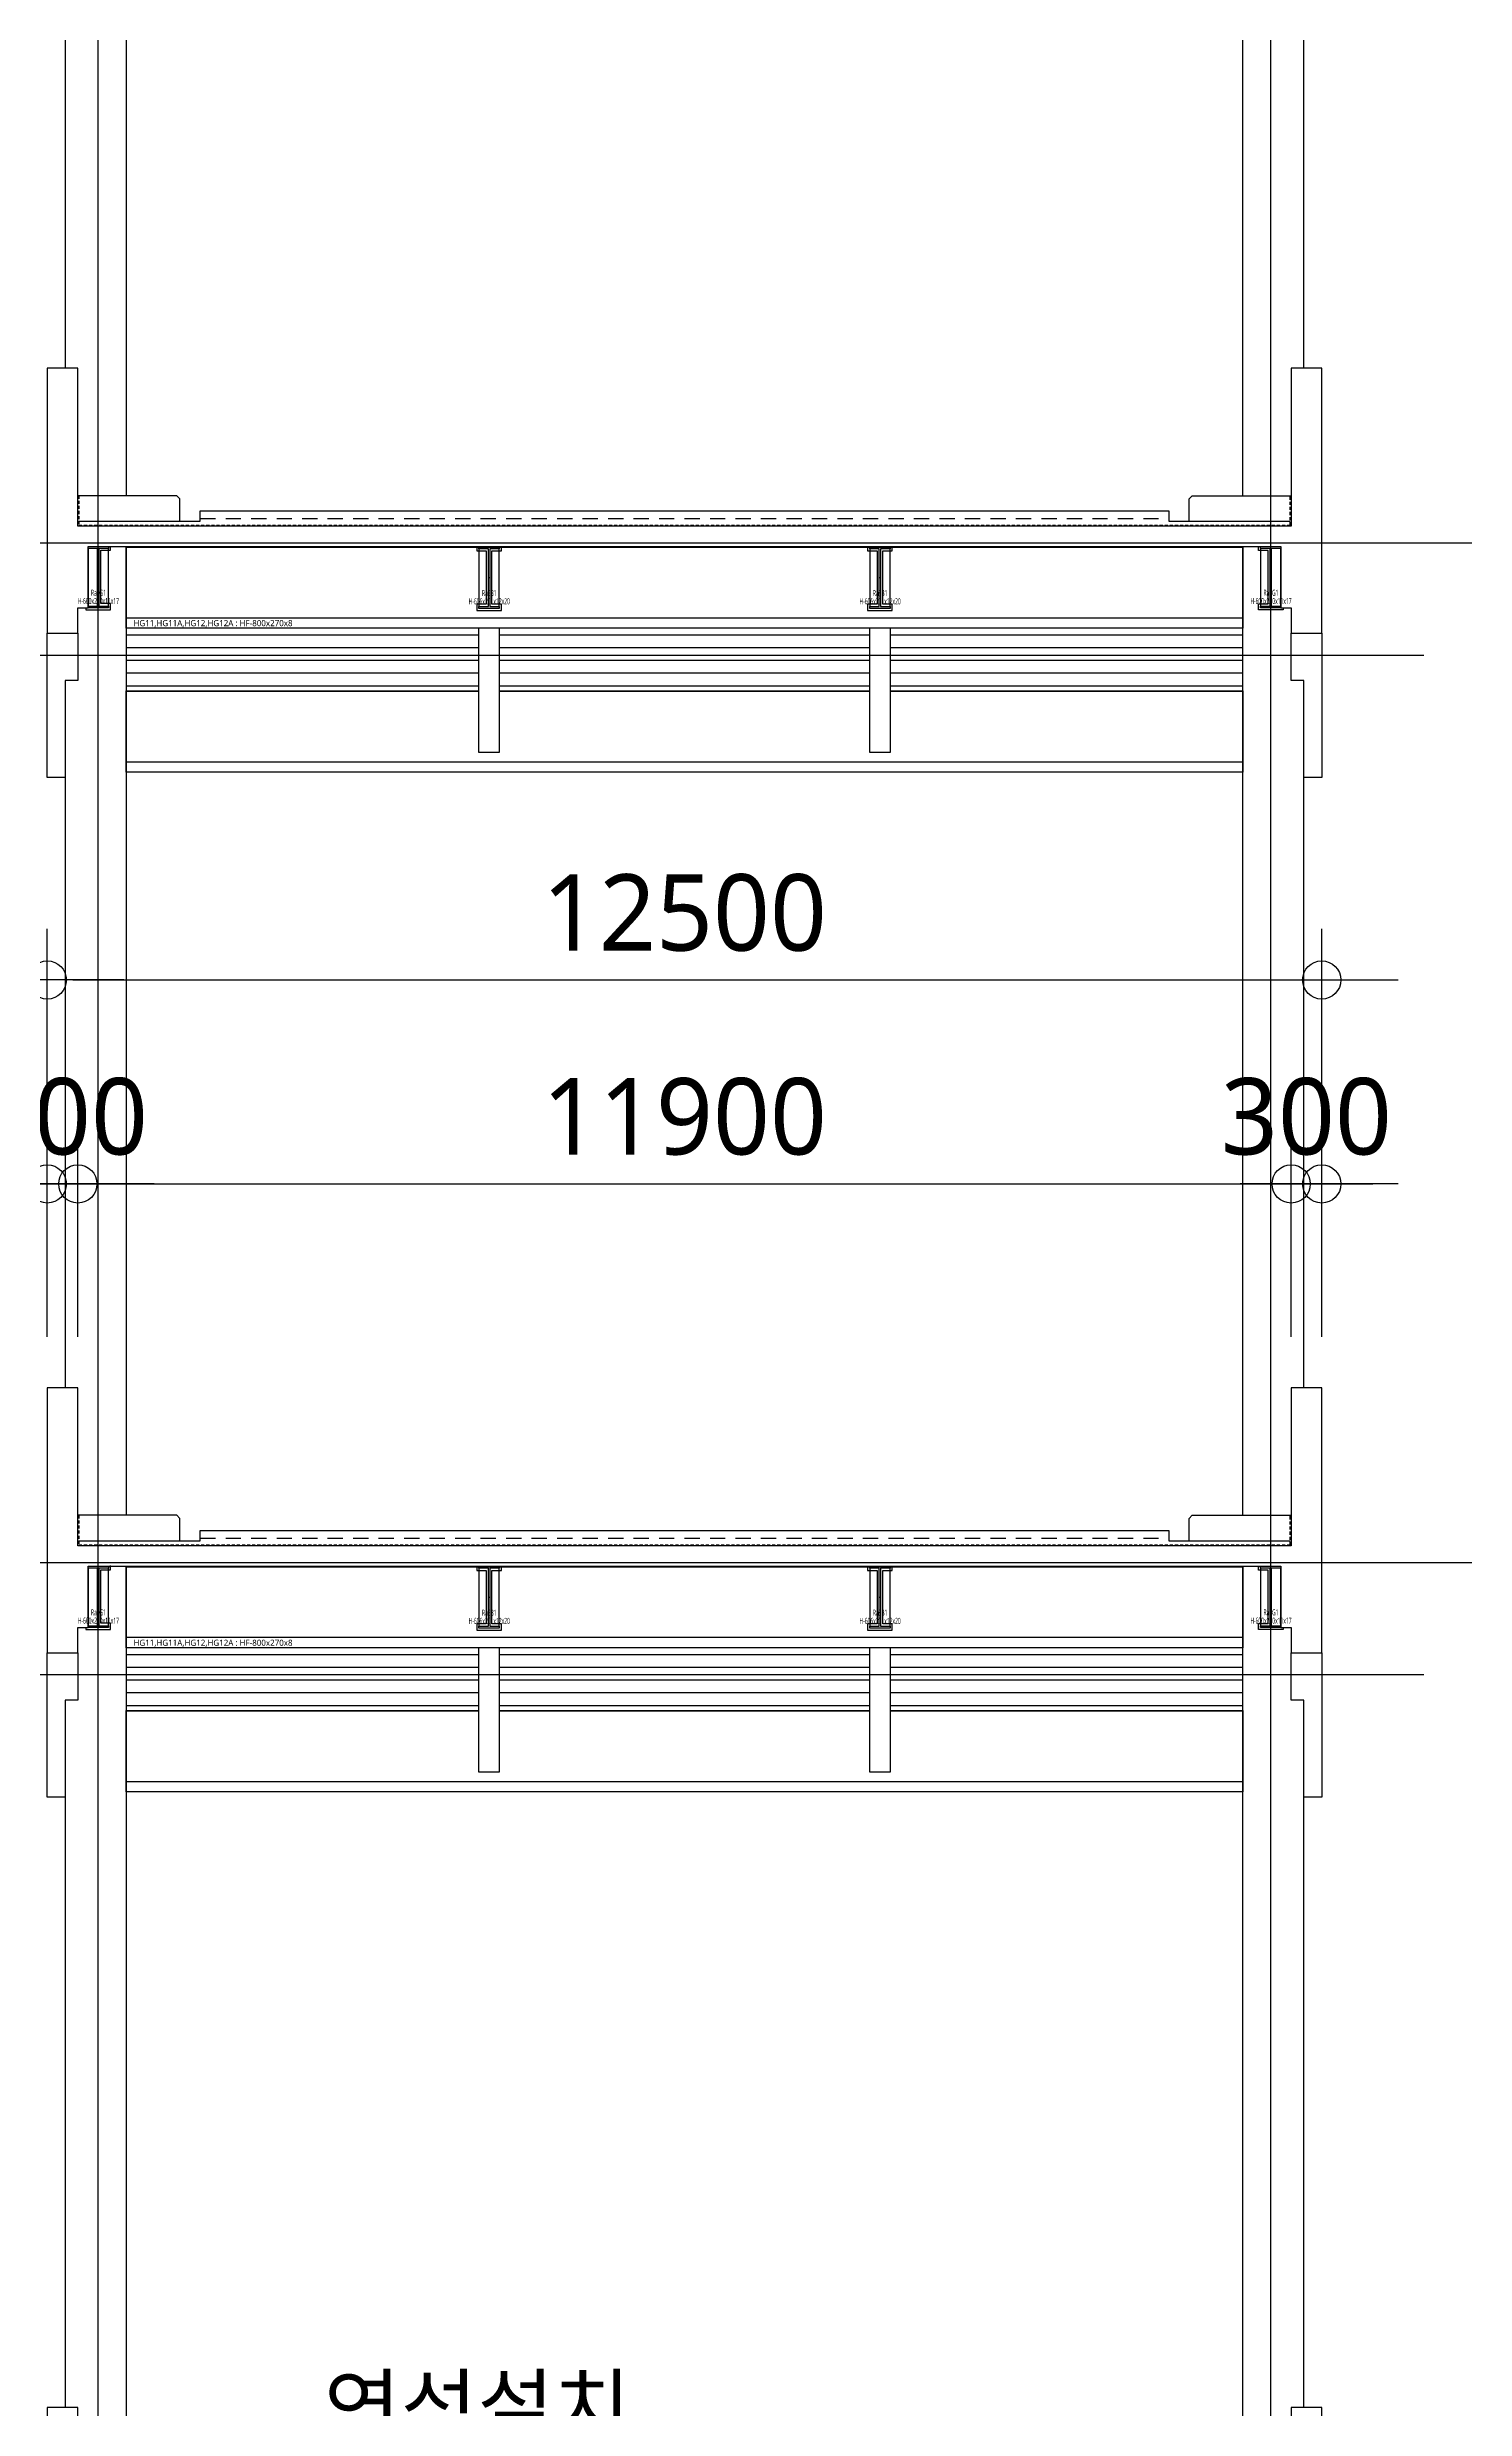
# Model space of a CAD drawing. Header units: millimetres. Extents: x 367092 to 767578, y 396038 to 811791.
# Drawn here: x 623842 to 637744, y 471825 to 494986 of the extents above; entities that cross this region are included whole.
import ezdxf
from ezdxf.enums import TextEntityAlignment as Align

# ---------------------------------------------------------------- set-up
doc = ezdxf.new("R2010")
doc.units = ezdxf.units.MM
doc.header["$LTSCALE"] = 100
doc.header["$MEASUREMENT"] = 0
doc.header["$PDSIZE"] = -10
doc.linetypes.add('HID', pattern=[2.5, 1.5, -1])
doc.layers.get('0').update_dxf_attribs({"linetype": 'CONTINUOUS'})
doc.layers.get('Defpoints').update_dxf_attribs({"color": 171, "linetype": 'CONTINUOUS'})
for name, color, linetype in [('02-COL', 2, 'CONTINUOUS'), ('cen', 14, 'CONTINUOUS'), ('CON', 2, 'CONTINUOUS'), ('ELE-6', 8, 'CONTINUOUS'), ('ELE-6 (251)', 251, 'CONTINUOUS'), ('ELE6', 8, 'CONTINUOUS'), ('FIN', 8, 'CONTINUOUS'), ('FIN(내화피복)', 8, 'CONTINUOUS'), ('HAT-252', 252, 'CONTINUOUS'), ('HF', 3, 'CONTINUOUS'), ('NDIM', 7, 'CONTINUOUS'), ('STEEL', 5, 'CONTINUOUS'), ('STL', 3, 'CONTINUOUS'), ('TEXT(MIN)', 7, 'CONTINUOUS'), ('wire-meshes', 1, 'CONTINUOUS')]:
    doc.layers.add(name, color=color, linetype=linetype)
doc.styles.add('CGS', font='cgse', dxfattribs={"bigfont": 'cgs'})
doc.styles.add('TE', font='malgun_0.ttf')
doc.styles.add('나눔바른고딕', font='NanumBarunGothic.ttf')
doc.dimstyles.new('NDIM 1200', dxfattribs={"dimscale": 500, "dimtxt": 3, "dimasz": 1, "dimexe": 2, "dimexo": 2, "dimgap": 1, "dimtad": 1, "dimdec": 0, "dimdsep": 46, "dimtxsty": 'CGS', "dimblk": 'DOT0', "dimcen": 1, "dimdle": 8, "dimclrd": 2, "dimclre": 2, "dimclrt": 2, "dimadec": 0, "dimazin": 0, "dimtfac": 1, "dimtdec": 0, "dimtix": 1, "dimtmove": 2, "dimatfit": 3, "dimldrblk": 'DOT0', "dimfxl": 1, "dimtolj": 1, "dimtzin": 0, "dimlwd": -1, "dimlwe": -1, "dimarcsym": 0})

# ---------------------------------------------------------------- blocks, each defined once
blk = doc.blocks.new('*U198')
at = {"layer": 'Defpoints'}
for p, q in [((-100.5, 283), (-100.5, -283)), ((100.5, -283), (100.5, 283)), ((-6, 0), (6, 0))]:
    blk.add_line(p, q, dxfattribs=at)
at = {"layer": 'STEEL', "color": 0, "linetype": 'ByBlock', "ltscale": 0.5}
for p, q in [((-6, 283), (-100.5, 283)), ((-6, -283), (-6, 283)), ((100.5, 283), (6, 283)), ((6, 283), (6, -283)), ((-100.5, -283), (-6, -283)), ((6, -283), (100.5, -283))]:
    blk.add_line(p, q, dxfattribs=at)
for points in [[(-100.5, 283), (-100.5, 303), (100.5, 303), (100.5, 283)], [(100.5, -283), (100.5, -303), (-100.5, -303), (-100.5, -283)]]:
    blk.add_lwpolyline(points, dxfattribs=at)
blk = doc.blocks.new('RaSB1')
at = {"layer": 'STL'}
blk.add_blockref('*U198', (0, -303), dxfattribs=at)
at = {"layer": 'Defpoints', "style": 'TE', "width": 0.5}
for s, p in [('RaSB1', (2, -455)), ('H-606x201x12x20', (2, -536))]:
    blk.add_text(s, height=60, dxfattribs=at).set_placement(p, align=Align.MIDDLE_CENTER)
blk = doc.blocks.new('*U195')
at = {"layer": 'Defpoints'}
for p, q in [((-100, 283), (-100, -283)), ((100, -283), (100, 283)), ((-5.5, 0), (5.5, 0))]:
    blk.add_line(p, q, dxfattribs=at)
at = {"layer": 'STEEL', "color": 0, "linetype": 'ByBlock', "ltscale": 0.5}
for p, q in [((-5.5, 283), (-100, 283)), ((-5.5, -283), (-5.5, 283)), ((100, 283), (5.5, 283)), ((5.5, 283), (5.5, -283)), ((-100, -283), (-5.5, -283)), ((5.5, -283), (100, -283))]:
    blk.add_line(p, q, dxfattribs=at)
for points in [[(-100, 283), (-100, 300), (100, 300), (100, 283)], [(100, -283), (100, -300), (-100, -300), (-100, -283)]]:
    blk.add_lwpolyline(points, dxfattribs=at)
blk = doc.blocks.new('RaSG1')
at = {"layer": 'HF'}
blk.add_blockref('*U195', (0, -300), dxfattribs=at)
at = {"layer": 'Defpoints', "style": 'TE', "width": 0.5}
for s, p in [('RaSG1', (2, -452)), ('H-600x200x11x17', (2, -533))]:
    blk.add_text(s, height=60, dxfattribs=at).set_placement(p, align=Align.MIDDLE_CENTER)
blk = doc.blocks.new('SKLDJGKFGHGHJJH')
at = {"layer": 'CON', "ltscale": 0.1}
blk.add_lwpolyline([(35611026, -1081046), (35611026, -1083646), (35611326, -1083646), (35611326, -1083396), (35611426, -1083396), (35611426, -1082796), (35623126, -1082796), (35623126, -1083396), (35623226, -1083396), (35623226, -1083646), (35623526, -1083646), (35623526, -1081046), (35623226, -1081046), (35623226, -1082596), (35611326, -1082596), (35611326, -1081046)], close=True, dxfattribs=at)
at = {"layer": 'FIN'}
for points in [[(35612326, -1082546), (35612326, -1082326), (35612296, -1082296), (35611326, -1082296)], [(35622226, -1082546), (35622226, -1082326), (35622256, -1082296), (35623226, -1082296)], [(35611336, -1082546), (35612526, -1082546), (35612526, -1082446), (35622026, -1082446)], [(35622026, -1082446), (35622026, -1082546), (35623216, -1082546)]]:
    blk.add_lwpolyline(points, dxfattribs=at)
at = {"layer": 'HAT-252', "linetype": 'HID', "ltscale": 0.2}
blk.add_lwpolyline([(35611336, -1082296), (35611336, -1082586), (35623216, -1082586), (35623216, -1082296)], dxfattribs=at)
at = {"layer": 'wire-meshes', "linetype": 'HID'}
blk.add_line((35612526, -1082521), (35622026, -1082521), dxfattribs=at)
blk = doc.blocks.new('*U262')
at = {"layer": 'ELE6', "ltscale": 0.1}
for p, q in [((10950, -8), (0, -8)), ((10950, -700), (0, -700))]:
    blk.add_line(p, q, dxfattribs=at)
blk.add_lwpolyline([(10950, -800), (0, -800), (0, 0), (10950, 0)], close=True, dxfattribs=at)
at = {"layer": 'Defpoints', "style": 'TE'}
blk.add_text('HG11,HG11A,HG12,HG12A : HF-800x270x8', height=60, dxfattribs=at).set_placement((851, -750), align=Align.MIDDLE_CENTER)
blk = doc.blocks.new('DOT0')
blk.add_line((-3, 0), (3, 0))
at = {"color": 6}
blk.add_circle((0, 0), 0.75, dxfattribs=at)
blk = doc.blocks.new('*D277')
at = {"layer": 'Defpoints', "color": 0, "ltscale": 0.4, "transparency": 16777216}
for p in [(636342, 485838), (623842, 481838), (636342, 481838)]:
    blk.add_point(p, dxfattribs=at)
at = {"layer": 'NDIM', "ltscale": 0.4, "transparency": 16777216}
for p, q in [((623842, 482338), (623842, 486338)), ((636342, 482338), (636342, 486338)), ((624092, 485838), (636092, 485838))]:
    blk.add_line(p, q, dxfattribs=at)
at = {"layer": 'NDIM', "ltscale": 0.4, "transparency": 16777216, "xscale": 250, "yscale": 250, "zscale": 250, "rotation": 180}
blk.add_blockref('DOT0', (623842, 485838), dxfattribs=at)
at = {"layer": 'NDIM', "ltscale": 0.4, "transparency": 16777216, "xscale": 250, "yscale": 250, "zscale": 250}
blk.add_blockref('DOT0', (636342, 485838), dxfattribs=at)
at = {"layer": 'NDIM', "ltscale": 0.4, "transparency": 16777216, "insert": (630092, 486495), "char_height": 750, "attachment_point": 5, "style": '나눔바른고딕'}
blk.add_mtext('\\A1;12500', dxfattribs=at)
blk = doc.blocks.new('*D278')
at = {"layer": 'Defpoints', "color": 0, "ltscale": 0.4, "transparency": 16777216}
for p in [(624142, 483838), (623842, 481838), (624142, 481838)]:
    blk.add_point(p, dxfattribs=at)
at = {"layer": 'NDIM', "ltscale": 0.4, "transparency": 16777216}
for p, q in [((623842, 482338), (623842, 484338)), ((624142, 482338), (624142, 484338)), ((623592, 483838), (623342, 483838)), ((623842, 483838), (624142, 483838)), ((624392, 483838), (624642, 483838))]:
    blk.add_line(p, q, dxfattribs=at)
at = {"layer": 'NDIM', "ltscale": 0.4, "transparency": 16777216, "xscale": 250, "yscale": 250, "zscale": 250}
blk.add_blockref('DOT0', (623842, 483838), dxfattribs=at)
at = {"layer": 'NDIM', "ltscale": 0.4, "transparency": 16777216, "xscale": 250, "yscale": 250, "zscale": 250, "rotation": 180}
blk.add_blockref('DOT0', (624142, 483838), dxfattribs=at)
at = {"layer": 'NDIM', "ltscale": 0.4, "transparency": 16777216, "insert": (623992, 484496), "char_height": 750, "attachment_point": 5, "style": '나눔바른고딕'}
blk.add_mtext('\\A1;300', dxfattribs=at)
blk = doc.blocks.new('*D279')
at = {"layer": 'Defpoints', "color": 0, "ltscale": 0.4, "transparency": 16777216}
for p in [(636042, 483838), (624142, 481838), (636042, 481838)]:
    blk.add_point(p, dxfattribs=at)
at = {"layer": 'NDIM', "ltscale": 0.4, "transparency": 16777216}
for p, q in [((624142, 482338), (624142, 484338)), ((636042, 482338), (636042, 484338)), ((624392, 483838), (635792, 483838))]:
    blk.add_line(p, q, dxfattribs=at)
at = {"layer": 'NDIM', "ltscale": 0.4, "transparency": 16777216, "xscale": 250, "yscale": 250, "zscale": 250, "rotation": 180}
blk.add_blockref('DOT0', (624142, 483838), dxfattribs=at)
at = {"layer": 'NDIM', "ltscale": 0.4, "transparency": 16777216, "xscale": 250, "yscale": 250, "zscale": 250}
blk.add_blockref('DOT0', (636042, 483838), dxfattribs=at)
at = {"layer": 'NDIM', "ltscale": 0.4, "transparency": 16777216, "insert": (630092, 484496), "char_height": 750, "attachment_point": 5, "style": '나눔바른고딕'}
blk.add_mtext('\\A1;11900', dxfattribs=at)
blk = doc.blocks.new('*D280')
at = {"layer": 'Defpoints', "color": 0, "ltscale": 0.4, "transparency": 16777216}
for p in [(636342, 483838), (636042, 481838), (636342, 481838)]:
    blk.add_point(p, dxfattribs=at)
at = {"layer": 'NDIM', "ltscale": 0.4, "transparency": 16777216}
for p, q in [((636042, 482338), (636042, 484338)), ((636342, 482338), (636342, 484338)), ((635792, 483838), (635542, 483838)), ((636042, 483838), (636342, 483838)), ((636592, 483838), (636842, 483838))]:
    blk.add_line(p, q, dxfattribs=at)
at = {"layer": 'NDIM', "ltscale": 0.4, "transparency": 16777216, "xscale": 250, "yscale": 250, "zscale": 250}
blk.add_blockref('DOT0', (636042, 483838), dxfattribs=at)
at = {"layer": 'NDIM', "ltscale": 0.4, "transparency": 16777216, "xscale": 250, "yscale": 250, "zscale": 250, "rotation": 180}
blk.add_blockref('DOT0', (636342, 483838), dxfattribs=at)
at = {"layer": 'NDIM', "ltscale": 0.4, "transparency": 16777216, "insert": (636192, 484496), "char_height": 750, "attachment_point": 5, "style": '나눔바른고딕'}
blk.add_mtext('\\A1;300', dxfattribs=at)

msp = doc.modelspace()

# ---------------------------------------------------------------- hatches: boundary and pattern name
at = {"layer": 'HAT-252', "ltscale": 10000}
h = msp.add_hatch(dxfattribs=at)
h.set_pattern_fill('ANSI31', color=256, scale=1000, angle=135)
h.set_pattern_definition([(180, (-62012.99, 26473.81), (-7e-15, -125), [])])
h.paths.add_polyline_path([(632108.5, 488674.8), (635566.8, 488674.8), (635566.8, 489287.8), (632108.5, 489287.8)])
h.paths.add_polyline_path([(628275.2, 489287.8), (631908.5, 489287.8), (631908.5, 488674.8), (628275.2, 488674.8)])
h.paths.add_polyline_path([(624616.8, 488674.8), (628075.2, 488674.8), (628075.2, 489287.8), (624616.8, 489287.8)])
h = msp.add_hatch(dxfattribs=at)
h.set_pattern_fill('ANSI31', color=256, scale=1000, angle=135)
h.set_pattern_definition([(180, (-62012.99, 16473.81), (-7e-15, -125), [])])
h.paths.add_polyline_path([(632108.5, 478674.8), (635566.8, 478674.8), (635566.8, 479287.8), (632108.5, 479287.8)])
h.paths.add_polyline_path([(628275.2, 479287.8), (631908.5, 479287.8), (631908.5, 478674.8), (628275.2, 478674.8)])
h.paths.add_polyline_path([(624616.8, 478674.8), (628075.2, 478674.8), (628075.2, 479287.8), (624616.8, 479287.8)])

# ---------------------------------------------------------------- linework, layer by layer
at = {"layer": 'cen', "ltscale": 0.1}
for p, q in [((624341.8, 443513.8), (624341.8, 514524.8)), ((635841.8, 443513.8), (635841.8, 514524.8))]:
    msp.add_line(p, q, dxfattribs=at)
at = {"layer": 'cen', "ltscale": 5}
for p, q in [((586841.8, 490124.8), (642841.8, 490124.8)), ((586841.8, 489024.8), (637341.8, 489024.8)), ((586841.8, 480124.8), (642841.8, 480124.8)), ((586841.8, 479024.8), (637341.8, 479024.8))]:
    msp.add_line(p, q, dxfattribs=at)
at = {"layer": 'CON', "ltscale": 0.1}
msp.add_lwpolyline([(623841.8, 471837.8), (623841.8, 469237.8), (624141.8, 469237.8), (624141.8, 469487.8), (624241.8, 469487.8), (624241.8, 470087.8), (635941.8, 470087.8), (635941.8, 469487.8), (636041.8, 469487.8), (636041.8, 469237.8), (636341.8, 469237.8), (636341.8, 471837.8), (636041.8, 471837.8), (636041.8, 470287.8), (624141.8, 470287.8), (624141.8, 471837.8)], close=True, dxfattribs=at)
at = {"layer": 'ELE-6', "ltscale": 10000}
for points in [[(624616.8, 500087.8), (624616.8, 490587.8)], [(635566.8, 490587.8), (635566.8, 500087.8)], [(624016.8, 497824.8), (624016.8, 491837.8)], [(636166.8, 491837.8), (636166.8, 497824.8)], [(624616.8, 490087.8), (624616.8, 480587.8)], [(635566.8, 480587.8), (635566.8, 490087.8)], [(624016.8, 487824.8), (624016.8, 481837.8)], [(636166.8, 481837.8), (636166.8, 487824.8)], [(624616.8, 480087.8), (624616.8, 470587.8)], [(635566.8, 470587.8), (635566.8, 480087.8)], [(624016.8, 477824.8), (624016.8, 471837.8)], [(636166.8, 471837.8), (636166.8, 477824.8)]]:
    msp.add_lwpolyline(points, dxfattribs=at)
at = {"layer": 'ELE-6 (251)', "ltscale": 10000}
for p, q in [((628075.2, 488666.8), (624616.8, 488666.8)), ((631908.5, 488666.8), (628275.2, 488666.8)), ((635566.8, 488666.8), (632108.5, 488666.8)), ((635566.8, 487974.8), (624616.8, 487974.8)), ((628075.2, 478666.8), (624616.8, 478666.8)), ((631908.5, 478666.8), (628275.2, 478666.8)), ((635566.8, 478666.8), (632108.5, 478666.8)), ((635566.8, 477974.8), (624616.8, 477974.8))]:
    msp.add_line(p, q, dxfattribs=at)
for points in [[(624141.8, 489237.8), (624141.8, 488774.8), (624016.8, 488774.8), (624016.8, 487824.8), (623841.8, 487824.8), (623841.8, 489237.8)], [(628275.2, 489287.8), (628275.2, 488068.8), (628075.2, 488068.8), (628075.2, 489287.8)], [(632108.5, 489287.8), (632108.5, 488068.8), (631908.5, 488068.8), (631908.5, 489287.8)], [(636341.8, 489237.8), (636341.8, 487824.8), (636166.8, 487824.8), (636166.8, 488774.8), (636041.8, 488774.8), (636041.8, 489237.8)], [(632108.5, 488674.8), (635566.8, 488674.8), (635566.8, 487874.8), (624616.8, 487874.8), (624616.8, 488674.8), (628075.2, 488674.8)], [(628275.2, 488674.8), (631908.5, 488674.8)], [(624141.8, 479237.8), (624141.8, 478774.8), (624016.8, 478774.8), (624016.8, 477824.8), (623841.8, 477824.8), (623841.8, 479237.8)], [(628275.2, 479287.8), (628275.2, 478068.8), (628075.2, 478068.8), (628075.2, 479287.8)], [(632108.5, 479287.8), (632108.5, 478068.8), (631908.5, 478068.8), (631908.5, 479287.8)], [(636341.8, 479237.8), (636341.8, 477824.8), (636166.8, 477824.8), (636166.8, 478774.8), (636041.8, 478774.8), (636041.8, 479237.8)], [(632108.5, 478674.8), (635566.8, 478674.8), (635566.8, 477874.8), (624616.8, 477874.8), (624616.8, 478674.8), (628075.2, 478674.8)], [(628275.2, 478674.8), (631908.5, 478674.8)]]:
    msp.add_lwpolyline(points, dxfattribs=at)
at = {"layer": 'FIN(내화피복)', "ltscale": 10000}
for points in [[(624219.8, 489487.8), (624219.8, 489466.8), (624462.8, 489466.8), (624462.8, 489528.8), (624368.3, 489528.8), (624368.3, 490052.8), (624462.8, 490052.8), (624462.8, 490093.8)], [(628053.7, 490087.8), (628053.7, 490046.8), (628148.2, 490046.8), (628148.2, 489522.8), (628053.7, 489522.8), (628053.7, 489460.8), (628296.7, 489460.8), (628296.7, 489522.8), (628202.2, 489522.8), (628202.2, 490046.8), (628296.7, 490046.8), (628296.7, 490087.8)], [(631887, 490087.8), (631887, 490046.8), (631981.5, 490046.8), (631981.5, 489522.8), (631887, 489522.8), (631887, 489460.8), (632130, 489460.8), (632130, 489522.8), (632035.5, 489522.8), (632035.5, 490046.8), (632130, 490046.8), (632130, 490087.8)], [(635962.8, 489487.8), (635962.8, 489466.8), (635720.8, 489466.8), (635720.8, 489525.8), (635815.3, 489525.8), (635815.3, 490049.8), (635720.8, 490049.8), (635720.8, 490087.8)], [(624219.8, 479487.8), (624219.8, 479466.8), (624462.8, 479466.8), (624462.8, 479528.8), (624368.3, 479528.8), (624368.3, 480052.8), (624462.8, 480052.8), (624462.8, 480093.8)], [(628053.7, 480087.8), (628053.7, 480046.8), (628148.2, 480046.8), (628148.2, 479522.8), (628053.7, 479522.8), (628053.7, 479460.8), (628296.7, 479460.8), (628296.7, 479522.8), (628202.2, 479522.8), (628202.2, 480046.8), (628296.7, 480046.8), (628296.7, 480087.8)], [(631887, 480087.8), (631887, 480046.8), (631981.5, 480046.8), (631981.5, 479522.8), (631887, 479522.8), (631887, 479460.8), (632130, 479460.8), (632130, 479522.8), (632035.5, 479522.8), (632035.5, 480046.8), (632130, 480046.8), (632130, 480087.8)], [(635962.8, 479487.8), (635962.8, 479466.8), (635720.8, 479466.8), (635720.8, 479525.8), (635815.3, 479525.8), (635815.3, 480049.8), (635720.8, 480049.8), (635720.8, 480087.8)]]:
    msp.add_lwpolyline(points, dxfattribs=at)

# ---------------------------------------------------------------- block references
at = {"ltscale": 0.1}
for p in [(-34987183.9, 1572883.7), (-34987183.9, 1562883.7)]:
    msp.add_blockref('SKLDJGKFGHGHJJH', p, dxfattribs=at)
at = {"layer": '02-COL'}
for name, p in [('RaSG1', (624341.8, 490087.8)), ('*U262', (624616.8, 490087.8)), ('RaSB1', (628175.2, 490087.8)), ('RaSB1', (632008.5, 490087.8)), ('RaSG1', (635841.8, 490087.8)), ('RaSG1', (624341.8, 480087.8)), ('*U262', (624616.8, 480087.8)), ('RaSB1', (628175.2, 480087.8)), ('RaSB1', (632008.5, 480087.8)), ('RaSG1', (635841.8, 480087.8))]:
    msp.add_blockref(name, p, dxfattribs=at)

# ---------------------------------------------------------------- texts
at = {"layer": 'TEXT(MIN)', "style": '나눔바른고딕'}
msp.add_text('연석설치', height=600, dxfattribs=at).set_placement((629567.3, 471841), align=Align.MIDDLE_RIGHT)

# ---------------------------------------------------------------- dimensions: what is measured, and where the dimension line sits
at = {"layer": 'NDIM', "ltscale": 0.4}
for base, p1, p2, picture, middle in [((636341.8, 485837.8), (623841.8, 481837.8), (636341.8, 481837.8), '*D277', (630091.8, 486495)), ((624141.8, 483837.8), (623841.8, 481837.8), (624141.8, 481837.8), '*D278', (623991.8, 484495.5)), ((636041.8, 483837.8), (624141.8, 481837.8), (636041.8, 481837.8), '*D279', (630091.8, 484495.5)), ((636341.8, 483837.8), (636041.8, 481837.8), (636341.8, 481837.8), '*D280', (636191.8, 484495.5))]:
    dim = msp.add_linear_dim(base=base, p1=p1, p2=p2, dimstyle='NDIM 1200', override={"dimscale": 250, "dimtxsty": '나눔바른고딕', "dimclrd": 256, "dimclre": 256, "dimclrt": 256}, dxfattribs=at)
    dim.commit()
    dim.dimension.update_dxf_attribs({"geometry": picture, "text_midpoint": middle})

doc.saveas('drawing.dxf')
